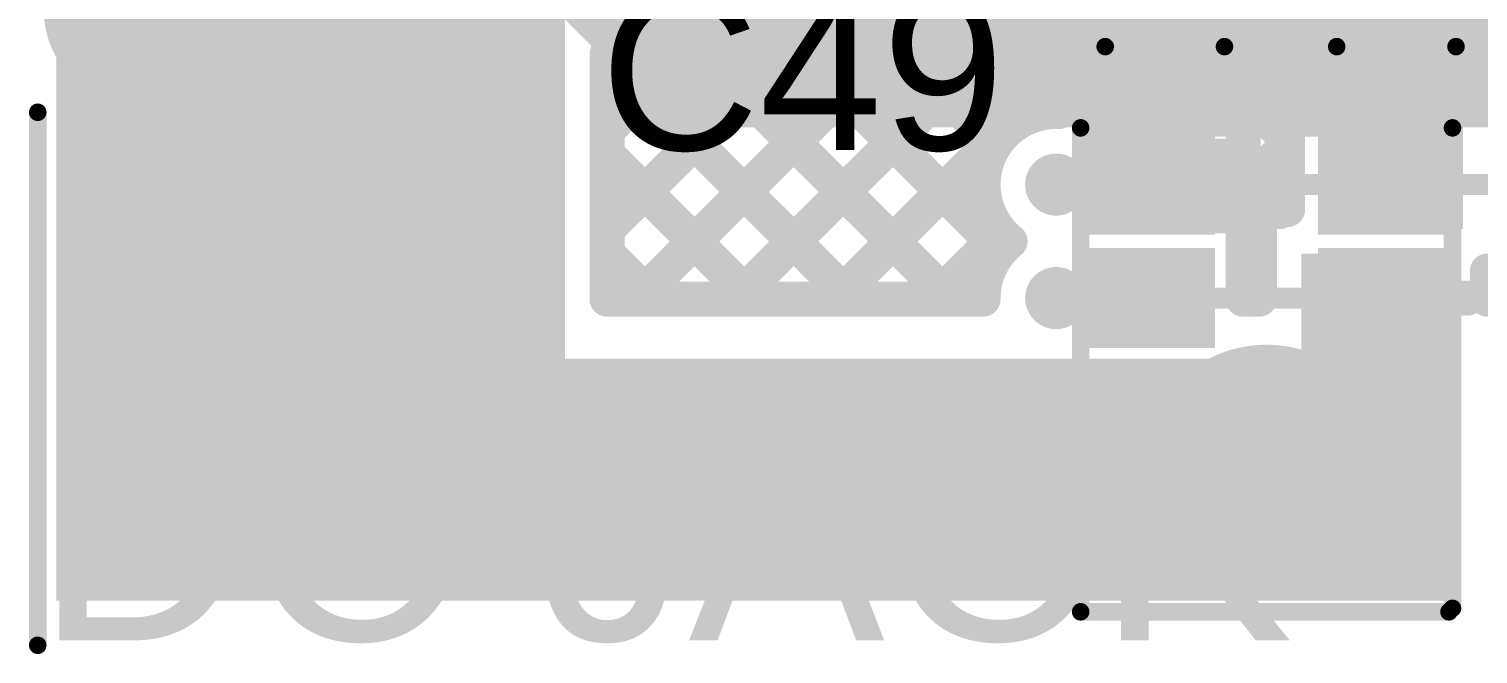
# Model space of a CAD drawing. Header units: millimetres. Extents: x -0.26 to 2.84, y -0.09 to 2.43.
# Drawn here: x 0.4032 to 0.8163, y -0.0882 to 0.09 of the extents above; entities that cross this region are included whole.
import ezdxf

# ---------------------------------------------------------------- set-up
doc = ezdxf.new("R2010")
doc.units = ezdxf.units.MM
doc.header["$MEASUREMENT"] = 0
for name, color, linetype in [('BottomLayer', 5, 'Continuous'), ('BottomSolder', 6, 'Continuous'), ('MultiLayer', 9, 'Continuous'), ('PadHoleLayer', 156, 'Continuous'), ('TopLayer', 1, 'Continuous'), ('TopOverlay', 2, 'Continuous'), ('TopPaste', 8, 'Continuous'), ('TopSolder', 216, 'Continuous'), ('ViaHoleLayer', 16, 'Continuous')]:
    doc.layers.add(name, color=color, linetype=linetype)
doc.styles.add('Arial', font='', dxfattribs={"height": 0.2})
doc.styles.get('Arial').set_extended_font_data('Arial')

# ---------------------------------------------------------------- blocks, each defined once
blk = doc.blocks.new('ICS_40618_89')
at = {"layer": 'BottomLayer'}
h = blk.add_hatch(color=5, dxfattribs=at)
edge = h.paths.add_edge_path()
edge.add_arc((0, 0.0408268), 0.0319882, 0, 360)
at = {"layer": 'BottomSolder'}
h = blk.add_hatch(color=6, dxfattribs=at)
edge = h.paths.add_edge_path()
edge.add_arc((0, 0.0408268), 0.0359882, 0, 360)
at = {"layer": 'MultiLayer'}
h = blk.add_hatch(color=9, dxfattribs=at)
edge = h.paths.add_edge_path()
edge.add_arc((0, 0.0408268), 0.0319882, 0, 360)
at = {"layer": 'PadHoleLayer'}
h = blk.add_hatch(color=156, dxfattribs=at)
edge = h.paths.add_edge_path()
edge.add_arc((0, 0.0408268), 0.0201771, 0, 360)
at = {"layer": 'TopLayer'}
h = blk.add_hatch(color=1, dxfattribs=at)
edge = h.paths.add_edge_path()
edge.add_arc((0, 0.0408268), 0.0319882, 0, 360)
for points in [[(-0.04724405, 0.0018111), (-0.01870075, 0.0018111), (-0.01870075, -0.0187401), (-0.04724405, -0.0187401)], [(0.01870085, 0.0018111), (0.04724415, 0.0018111), (0.04724415, -0.0187401), (0.01870085, -0.0187401)], [(-0.04527555, -0.0001574), (-0.02066925, -0.0001574), (-0.02066925, -0.0167716), (-0.04527555, -0.0167716)], [(-0.04724405, -0.0305511), (-0.01870075, -0.0305511), (-0.01870075, -0.0511023), (-0.04724405, -0.0511023)], [(0.01870085, -0.0305511), (0.04724415, -0.0305511), (0.04724415, -0.0511023), (0.01870085, -0.0511023)]]:
    blk.add_hatch(color=1, dxfattribs=at).paths.add_polyline_path(points)
at = {"layer": 'TopOverlay'}
blk.add_hatch(color=2, dxfattribs=at).paths.add_polyline_path([(0.009, -0.0539022), (0.015, -0.0539022), (0.015, -0.0269022), (0.009, -0.0269022)])
at = {"layer": 'TopPaste'}
for points in [[(-0.04724405, 0.0018111), (-0.01870075, 0.0018111), (-0.01870075, -0.0187401), (-0.04724405, -0.0187401)], [(0.01870085, 0.0018111), (0.04724415, 0.0018111), (0.04724415, -0.0187401), (0.01870085, -0.0187401)], [(-0.04527555, -0.0001574), (-0.02066925, -0.0001574), (-0.02066925, -0.0167716), (-0.04527555, -0.0167716)], [(-0.04724405, -0.0305511), (-0.01870075, -0.0305511), (-0.01870075, -0.0511023), (-0.04724405, -0.0511023)], [(0.01870085, -0.0305511), (0.04724415, -0.0305511), (0.04724415, -0.0511023), (0.01870085, -0.0511023)]]:
    blk.add_hatch(color=8, dxfattribs=at).paths.add_polyline_path(points)
at = {"layer": 'TopSolder'}
h = blk.add_hatch(color=216, dxfattribs=at)
edge = h.paths.add_edge_path()
edge.add_arc((0, 0.0408268), 0.0359882, 0, 360)
for points in [[(-0.05124405, 0.0058111), (-0.01470075, 0.0058111), (-0.01470075, -0.0227401), (-0.05124405, -0.0227401)], [(0.01470085, 0.0058111), (0.05124415, 0.0058111), (0.05124415, -0.0227401), (0.01470085, -0.0227401)], [(-0.04927555, 0.0038426), (-0.01666925, 0.0038426), (-0.01666925, -0.0207716), (-0.04927555, -0.0207716)], [(-0.05124405, -0.0265511), (-0.01470075, -0.0265511), (-0.01470075, -0.0551023), (-0.05124405, -0.0551023)], [(0.01470085, -0.0265511), (0.05124415, -0.0265511), (0.05124415, -0.0551023), (0.01470085, -0.0551023)]]:
    blk.add_hatch(color=216, dxfattribs=at).paths.add_polyline_path(points)
at = {"layer": 'TopOverlay', "const_width": 0.005}
for points in [[(0.053, 0.081), (-0.052, 0.081)], [(0.053, 0.081), (0.053, -0.057)], [(-0.053, 0.08), (-0.053, -0.057)], [(0.053, -0.057), (-0.053, -0.057)]]:
    blk.add_lwpolyline(points, dxfattribs=at)
at = {"layer": 'TopOverlay'}
for points, const_width in [([(-0.05325, 0.081, 1), (-0.05075, 0.081, 1)], 0.0025), ([(0.05175, 0.081, 1), (0.05425, 0.081, 1)], 0.0025), ([(0.05175, 0.081, 1), (0.05425, 0.081, 1)], 0.0025), ([(-0.05425, 0.08, 1), (-0.05175, 0.08, 1)], 0.0025), ([(-0.05425, -0.057, 1), (-0.05175, -0.057, 1)], 0.0025), ([(-0.05425, -0.057, 1), (-0.05175, -0.057, 1)], 0.0025), ([(0.05175, -0.057, 1), (0.05425, -0.057, 1)], 0.0025), ([(0.05175, -0.057, 1), (0.05425, -0.057, 1)], 0.0025), ([(0.0368284, -0.068, 1), (0.0311716, -0.068, 1)], 0.01), ([(0.0286716, -0.068, 1), (0.0336716, -0.068, 1)], 0.005), ([(0.0343284, -0.068, 1), (0.0393284, -0.068, 1)], 0.005)]:
    blk.add_lwpolyline(points, format="xyb", close=True, dxfattribs=dict(at, const_width=const_width))
blk = doc.blocks.new('DC_C024E_7A_1_65_95')
at = {"layer": 'BottomLayer'}
h = blk.add_hatch(color=5, dxfattribs=at)
edge = h.paths.add_edge_path()
edge.add_arc((-0.19665355, -0.1692913), 0.023622, 90, 270)
edge.add_line((-0.19665355, -0.1929133), (-0.11791325, -0.1929133))
edge.add_arc((-0.11791325, -0.1692913), 0.023622, 270, 450)
edge.add_line((-0.11791325, -0.1456693), (-0.19665355, -0.1456693))
at = {"layer": 'BottomSolder'}
h = blk.add_hatch(color=6, dxfattribs=at)
edge = h.paths.add_edge_path()
edge.add_arc((-0.19665355, -0.1692913), 0.027622, 90, 270)
edge.add_line((-0.19665355, -0.1969133), (-0.11791325, -0.1969133))
edge.add_arc((-0.11791325, -0.1692913), 0.027622, 270, 450)
edge.add_line((-0.11791325, -0.1416693), (-0.19665355, -0.1416693))
at = {"layer": 'MultiLayer'}
h = blk.add_hatch(color=9, dxfattribs=at)
edge = h.paths.add_edge_path()
edge.add_arc((-0.19665355, -0.1692913), 0.023622, 90, 270)
edge.add_line((-0.19665355, -0.1929133), (-0.11791325, -0.1929133))
edge.add_arc((-0.11791325, -0.1692913), 0.023622, 270, 450)
edge.add_line((-0.11791325, -0.1456693), (-0.19665355, -0.1456693))
at = {"layer": 'TopLayer'}
h = blk.add_hatch(color=1, dxfattribs=at)
edge = h.paths.add_edge_path()
edge.add_arc((-0.19665355, -0.1692913), 0.023622, 90, 270)
edge.add_line((-0.19665355, -0.1929133), (-0.11791325, -0.1929133))
edge.add_arc((-0.11791325, -0.1692913), 0.023622, 270, 450)
edge.add_line((-0.11791325, -0.1456693), (-0.19665355, -0.1456693))
at = {"layer": 'TopSolder'}
h = blk.add_hatch(color=216, dxfattribs=at)
edge = h.paths.add_edge_path()
edge.add_arc((-0.19665355, -0.1692913), 0.027622, 90, 270)
edge.add_line((-0.19665355, -0.1969133), (-0.11791325, -0.1969133))
edge.add_arc((-0.11791325, -0.1692913), 0.027622, 270, 450)
edge.add_line((-0.11791325, -0.1416693), (-0.19665355, -0.1416693))
at = {"layer": 'TopOverlay', "const_width": 0.005}
blk.add_lwpolyline([(-0.378, -0.14), (-0.226, -0.14)], dxfattribs=at)
at = {"layer": 'TopOverlay', "const_width": 0.0025}
for points in [[(-0.37925, -0.14, 1), (-0.37675, -0.14, 1)], [(-0.22725, -0.14, 1), (-0.22475, -0.14, 1)]]:
    blk.add_lwpolyline(points, format="xyb", close=True, dxfattribs=at)
blk = doc.blocks.new('C__0603_108')
at = {"layer": 'TopLayer'}
for points in [[(-0.045, -0.0175), (-0.045, 0.0175), (-0.015, 0.0175), (-0.015, -0.0175)], [(0.015, -0.0175), (0.015, 0.0175), (0.045, 0.0175), (0.045, -0.0175)]]:
    blk.add_hatch(color=1, dxfattribs=at).paths.add_polyline_path(points)
at = {"layer": 'TopPaste'}
for points in [[(-0.045, -0.0175), (-0.045, 0.0175), (-0.015, 0.0175), (-0.015, -0.0175)], [(0.015, -0.0175), (0.015, 0.0175), (0.045, 0.0175), (0.045, -0.0175)]]:
    blk.add_hatch(color=8, dxfattribs=at).paths.add_polyline_path(points)
at = {"layer": 'TopSolder'}
for points in [[(-0.049, -0.0215), (-0.049, 0.0215), (-0.011, 0.0215), (-0.011, -0.0215)], [(0.011, -0.0215), (0.011, 0.0215), (0.049, 0.0215), (0.049, -0.0215)]]:
    blk.add_hatch(color=216, dxfattribs=at).paths.add_polyline_path(points)
at = {"layer": 'TopOverlay', "const_width": 0.005}
for points in [[(-0.05, -0.023), (-0.05, 0.023)], [(-0.05, 0.023), (-0.016, 0.023)], [(0.016, 0.023), (0.05, 0.023)], [(0.05, -0.023), (0.05, 0.023)], [(-0.05, -0.023), (-0.016, -0.023)], [(0.016, -0.023), (0.05, -0.023)]]:
    blk.add_lwpolyline(points, dxfattribs=at)
at = {"layer": 'TopOverlay', "const_width": 0.0025}
for points in [[(-0.05125, 0.023, 1), (-0.04875, 0.023, 1)], [(-0.05125, 0.023, 1), (-0.04875, 0.023, 1)], [(-0.01725, 0.023, 1), (-0.01475, 0.023, 1)], [(0.01475, 0.023, 1), (0.01725, 0.023, 1)], [(0.04875, 0.023, 1), (0.05125, 0.023, 1)], [(0.04875, 0.023, 1), (0.05125, 0.023, 1)], [(-0.05125, -0.023, 1), (-0.04875, -0.023, 1)], [(-0.05125, -0.023, 1), (-0.04875, -0.023, 1)], [(-0.01725, -0.023, 1), (-0.01475, -0.023, 1)], [(0.01475, -0.023, 1), (0.01725, -0.023, 1)], [(0.04875, -0.023, 1), (0.05125, -0.023, 1)], [(0.04875, -0.023, 1), (0.05125, -0.023, 1)]]:
    blk.add_lwpolyline(points, format="xyb", close=True, dxfattribs=at)

msp = doc.modelspace()

# ---------------------------------------------------------------- hatches: boundary and pattern name
at = {"layer": 'BottomLayer'}
h = msp.add_hatch(color=5, dxfattribs=at)
edge = h.paths.add_edge_path()
edge.add_arc((0.6960275, 0.0456535), 0.0088582, 0, 360)
h = msp.add_hatch(color=5, dxfattribs=at)
edge = h.paths.add_edge_path()
edge.add_arc((0.6960275, 0.0132913), 0.0088582, 0, 360)
at = {"layer": 'TopLayer'}
for points in [[(0.4109999, -0.073), (0.5559999, -0.073), (0.5559999, 0.227), (0.4109999, 0.227)], [(0.774, 0.033), (0.812, 0.033), (0.812, 0.147), (0.774, 0.147)], [(0.8069449, 0.0259451), (0.7659449, 0.0259451), (0.7659449, -0.0580549), (0.8069449, -0.0580549)], [(0.537, -0.073), (0.8069448, -0.073), (0.8069448, -0.004), (0.537, -0.004)]]:
    msp.add_hatch(color=1, dxfattribs=at).paths.add_polyline_path(points)
h = msp.add_hatch(color=1, dxfattribs=at)
edge = h.paths.add_edge_path()
edge.add_arc((0.6960275, 0.0456535), 0.0088582, 0, 360)
h = msp.add_hatch(color=1, dxfattribs=at)
edge = h.paths.add_edge_path()
edge.add_arc((0.6960275, 0.0132913), 0.0088582, 0, 360)
at = {"layer": 'ViaHoleLayer'}
h = msp.add_hatch(color=16, dxfattribs=at)
edge = h.paths.add_edge_path()
edge.add_arc((0.6960275, 0.0456535), 0.0059055, 0, 360)
h = msp.add_hatch(color=16, dxfattribs=at)
edge = h.paths.add_edge_path()
edge.add_arc((0.6960275, 0.0132913), 0.0059055, 0, 360)

# ---------------------------------------------------------------- linework, layer by layer
at = {"layer": 'BottomLayer'}
for points, const_width in [([(0.5359999, 0.1410001), (0.595, 0.082)], 0.04), ([(0.595, 0.082), (0.9479999, 0.082)], 0.04), ([(0.6960275, 0.0456535), (0.9273465, 0.0456535)], 0.006), ([(0.6960275, 0.0132913), (0.9387087, 0.0132913)], 0.006)]:
    msp.add_lwpolyline(points, dxfattribs=dict(at, const_width=const_width))
for points, const_width in [([(0.585, 0.082, 1), (0.605, 0.082, 1)], 0.02), ([(0.585, 0.082, 1), (0.605, 0.082, 1)], 0.02), ([(0.6945275, 0.0456535, 1), (0.6975275, 0.0456535, 1)], 0.003), ([(0.6945275, 0.0132913, 1), (0.6975275, 0.0132913, 1)], 0.003)]:
    msp.add_lwpolyline(points, format="xyb", close=True, dxfattribs=dict(at, const_width=const_width))
at = {"layer": 'TopLayer', "const_width": 0.01}
for points in [[(0.76, 0.0755), (0.76, 0.136473)], [(0.762, 0.0385669), (0.762, 0.138473)], [(0.73, 0.0805), (0.73, 0.108)], [(0.5679999, 0.083), (0.7, 0.083)], [(0.5679999, 0.0610861), (0.5899138, 0.083)], [(0.5679999, 0.0328018), (0.6181981, 0.083)], [(0.5679999, 0.013), (0.5679999, 0.083)], [(0.5679999, 0.0826313), (0.6376312, 0.013)], [(0.5764824, 0.013), (0.6464824, 0.083)], [(0.5959155, 0.083), (0.6659155, 0.013)], [(0.6047667, 0.013), (0.6747667, 0.083)], [(0.6241998, 0.083), (0.6802571, 0.0269427)], [(0.6524841, 0.083), (0.6785091, 0.056975)], [(0.6807684, 0.083), (0.6967558, 0.0670126)], [(0.7, 0.0755), (0.7, 0.083)], [(0.7521196, 0.0755), (0.76, 0.0833804)], [(0.633051, 0.013), (0.7, 0.079949)], [(0.7, 0.0755), (0.76, 0.0755)], [(0.7162644, 0.0679291), (0.7238353, 0.0755)], [(0.7165527, 0.0755), (0.7241236, 0.0679291)], [(0.7445487, 0.0679291), (0.7521196, 0.0755)], [(0.744837, 0.0755), (0.762, 0.058337)], [(0.6967558, 0.0679291), (0.7492992, 0.0679291)], [(0.7492992, 0.0355669), (0.7492992, 0.0679291)], [(0.7492992, 0.0443953), (0.762, 0.0570961)], [(0.5679999, 0.054347), (0.6093469, 0.013)], [(0.6960275, 0.0456535), (0.7230275, 0.0456535)], [(0.7492992, 0.0427535), (0.7541076, 0.0379451)], [(0.7539449, 0.013), (0.7539449, 0.0379451)], [(0.7539449, 0.0379451), (0.7597007, 0.0379451)], [(0.7492992, 0.0233779), (0.7492992, 0.0355669)], [(0.7492992, 0.0233779), (0.7492992, 0.0355669)], [(0.6613353, 0.013), (0.6802944, 0.0319591)], [(0.5679999, 0.0260627), (0.5810626, 0.013)], [(0.7492992, 0.013), (0.7492992, 0.0233779)], [(0.7492992, 0.016111), (0.7539449, 0.0207567)], [(0.8189449, 0.021), (0.824, 0.021)], [(0.8189449, 0.013), (0.8189449, 0.021)], [(0.5679999, 0.013), (0.6751712, 0.013)], [(0.6960275, 0.0132913), (0.7230275, 0.0132913)], [(0.7492992, 0.013), (0.7539449, 0.013)], [(0.7889724, 0.0132913), (0.8112755, 0.0132913)], [(0.7889724, 0.0132913), (0.813244, 0.0132913)], [(0.8189449, 0.013), (0.8909999, 0.013)]]:
    msp.add_lwpolyline(points, dxfattribs=at)
at = {"layer": 'TopLayer', "const_width": 0.005}
for points in [[(0.5654999, 0.083, 1), (0.5704999, 0.083, 1)], [(0.5654999, 0.083, 1), (0.5704999, 0.083, 1)], [(0.5654999, 0.0826313, 1), (0.5704999, 0.0826313, 1)], [(0.5874138, 0.083, 1), (0.5924138, 0.083, 1)], [(0.5934155, 0.083, 1), (0.5984155, 0.083, 1)], [(0.6156981, 0.083, 1), (0.6206981, 0.083, 1)], [(0.6216998, 0.083, 1), (0.6266998, 0.083, 1)], [(0.6439824, 0.083, 1), (0.6489824, 0.083, 1)], [(0.6499841, 0.083, 1), (0.6549841, 0.083, 1)], [(0.6722667, 0.083, 1), (0.6772667, 0.083, 1)], [(0.6782684, 0.083, 1), (0.6832684, 0.083, 1)], [(0.6975, 0.083, 1), (0.7025, 0.083, 1)], [(0.6975, 0.083, 1), (0.7025, 0.083, 1)], [(0.7575, 0.0833804, 1), (0.7625, 0.0833804, 1)], [(0.6975, 0.079949, 1), (0.7025, 0.079949, 1)], [(0.7275, 0.0805, 1), (0.7325, 0.0805, 1)], [(0.6975, 0.0755, 1), (0.7025, 0.0755, 1)], [(0.6975, 0.0755, 1), (0.7025, 0.0755, 1)], [(0.7140527, 0.0755, 1), (0.7190527, 0.0755, 1)], [(0.7213353, 0.0755, 1), (0.7263353, 0.0755, 1)], [(0.742337, 0.0755, 1), (0.747337, 0.0755, 1)], [(0.7496196, 0.0755, 1), (0.7546196, 0.0755, 1)], [(0.7496196, 0.0755, 1), (0.7546196, 0.0755, 1)], [(0.7575, 0.0755, 1), (0.7625, 0.0755, 1)], [(0.7575, 0.0755, 1), (0.7625, 0.0755, 1)], [(0.6942558, 0.0679291, 1), (0.6992558, 0.0679291, 1)], [(0.6942558, 0.0670126, 1), (0.6992558, 0.0670126, 1)], [(0.6942558, 0.0664991, 1), (0.6992558, 0.0664991, 1)], [(0.7137644, 0.0679291, 1), (0.7187644, 0.0679291, 1)], [(0.7216236, 0.0679291, 1), (0.7266236, 0.0679291, 1)], [(0.7420487, 0.0679291, 1), (0.7470487, 0.0679291, 1)], [(0.7467992, 0.0679291, 1), (0.7517992, 0.0679291, 1)], [(0.7467992, 0.0679291, 1), (0.7517992, 0.0679291, 1)], [(0.5654999, 0.0610861, 1), (0.5704999, 0.0610861, 1)], [(0.6760091, 0.056975, 1), (0.6810091, 0.056975, 1)], [(0.7595, 0.058337, 1), (0.7645, 0.058337, 1)], [(0.7595, 0.0570961, 1), (0.7645, 0.0570961, 1)], [(0.5654999, 0.054347, 1), (0.5704999, 0.054347, 1)], [(0.6935275, 0.0456535, 1), (0.6985275, 0.0456535, 1)], [(0.7205275, 0.0456535, 1), (0.7255275, 0.0456535, 1)], [(0.7467992, 0.0443953, 1), (0.7517992, 0.0443953, 1)], [(0.7467992, 0.0427535, 1), (0.7517992, 0.0427535, 1)], [(0.7514449, 0.0379451, 1), (0.7564449, 0.0379451, 1)], [(0.7514449, 0.0379451, 1), (0.7564449, 0.0379451, 1)], [(0.7516076, 0.0379451, 1), (0.7566076, 0.0379451, 1)], [(0.7572007, 0.0379451, 1), (0.7622007, 0.0379451, 1)], [(0.7595, 0.0385669, 1), (0.7645, 0.0385669, 1)], [(0.5654999, 0.0328018, 1), (0.5704999, 0.0328018, 1)], [(0.7467992, 0.0355669, 1), (0.7517992, 0.0355669, 1)], [(0.7467992, 0.0355669, 1), (0.7517992, 0.0355669, 1)], [(0.7467992, 0.0355669, 1), (0.7517992, 0.0355669, 1)], [(0.6777944, 0.0319591, 1), (0.6827944, 0.0319591, 1)], [(0.6803654, 0.0294724, 1), (0.6853654, 0.0294724, 1)], [(0.6803654, 0.0294724, 1), (0.6853654, 0.0294724, 1)], [(0.5654999, 0.0260627, 1), (0.5704999, 0.0260627, 1)], [(0.6777571, 0.0269427, 1), (0.6827571, 0.0269427, 1)], [(0.7467992, 0.0233779, 1), (0.7517992, 0.0233779, 1)], [(0.7467992, 0.0233779, 1), (0.7517992, 0.0233779, 1)], [(0.7467992, 0.0233779, 1), (0.7517992, 0.0233779, 1)], [(0.7514449, 0.0207567, 1), (0.7564449, 0.0207567, 1)], [(0.8164449, 0.021, 1), (0.8214449, 0.021, 1)], [(0.8164449, 0.021, 1), (0.8214449, 0.021, 1)], [(0.7467992, 0.016111, 1), (0.7517992, 0.016111, 1)], [(0.5654999, 0.013, 1), (0.5704999, 0.013, 1)], [(0.5654999, 0.013, 1), (0.5704999, 0.013, 1)], [(0.5739824, 0.013, 1), (0.5789824, 0.013, 1)], [(0.5785626, 0.013, 1), (0.5835626, 0.013, 1)], [(0.6022667, 0.013, 1), (0.6072667, 0.013, 1)], [(0.6068469, 0.013, 1), (0.6118469, 0.013, 1)], [(0.630551, 0.013, 1), (0.635551, 0.013, 1)], [(0.6351312, 0.013, 1), (0.6401312, 0.013, 1)], [(0.6588353, 0.013, 1), (0.6638353, 0.013, 1)], [(0.6634155, 0.013, 1), (0.6684155, 0.013, 1)], [(0.6726712, 0.013, 1), (0.6776712, 0.013, 1)], [(0.6726712, 0.013, 1), (0.6776712, 0.013, 1)], [(0.6935275, 0.0132913, 1), (0.6985275, 0.0132913, 1)], [(0.7205275, 0.0132913, 1), (0.7255275, 0.0132913, 1)], [(0.7467992, 0.013, 1), (0.7517992, 0.013, 1)], [(0.7467992, 0.013, 1), (0.7517992, 0.013, 1)], [(0.7514449, 0.013, 1), (0.7564449, 0.013, 1)], [(0.7514449, 0.013, 1), (0.7564449, 0.013, 1)], [(0.7864724, 0.0132913, 1), (0.7914724, 0.0132913, 1)], [(0.7864724, 0.0132913, 1), (0.7914724, 0.0132913, 1)], [(0.8087755, 0.0132913, 1), (0.8137755, 0.0132913, 1)], [(0.810744, 0.0132913, 1), (0.815744, 0.0132913, 1)], [(0.8164449, 0.013, 1), (0.8214449, 0.013, 1)], [(0.8164449, 0.013, 1), (0.8214449, 0.013, 1)]]:
    msp.add_lwpolyline(points, format="xyb", close=True, dxfattribs=at)
at = {"layer": 'TopLayer', "const_width": 0.01}
for points in [[(0.6828654, 0.0294724, -0.7190708872270857), (0.6967558, 0.0664991)], [(0.6751712, 0.013, -0.2293725857993676), (0.6828654, 0.0294724)]]:
    msp.add_lwpolyline(points, format="xyb", dxfattribs=at)

# ---------------------------------------------------------------- block references
for name, p, rotation in [('DC_C024E_7A_1_65_95', (0.2657086, 0.2922834), 90), ('ICS_40618_89', (0.756, 0.0048268), 180)]:
    msp.add_blockref(name, p, dxfattribs=dict(rotation=rotation))
msp.add_blockref('C__0603_108', (0.76, 0.108))

# ---------------------------------------------------------------- texts
at = {"layer": 'TopOverlay', "style": 'Arial'}
msp.add_text('C49', height=0.045, dxfattribs=at).set_placement((0.5660194, 0.0555073))
msp.add_text('DC JACK', height=0.06, rotation=360, dxfattribs=at).set_placement((0.4049999, -0.084298))

doc.saveas('drawing.dxf')
